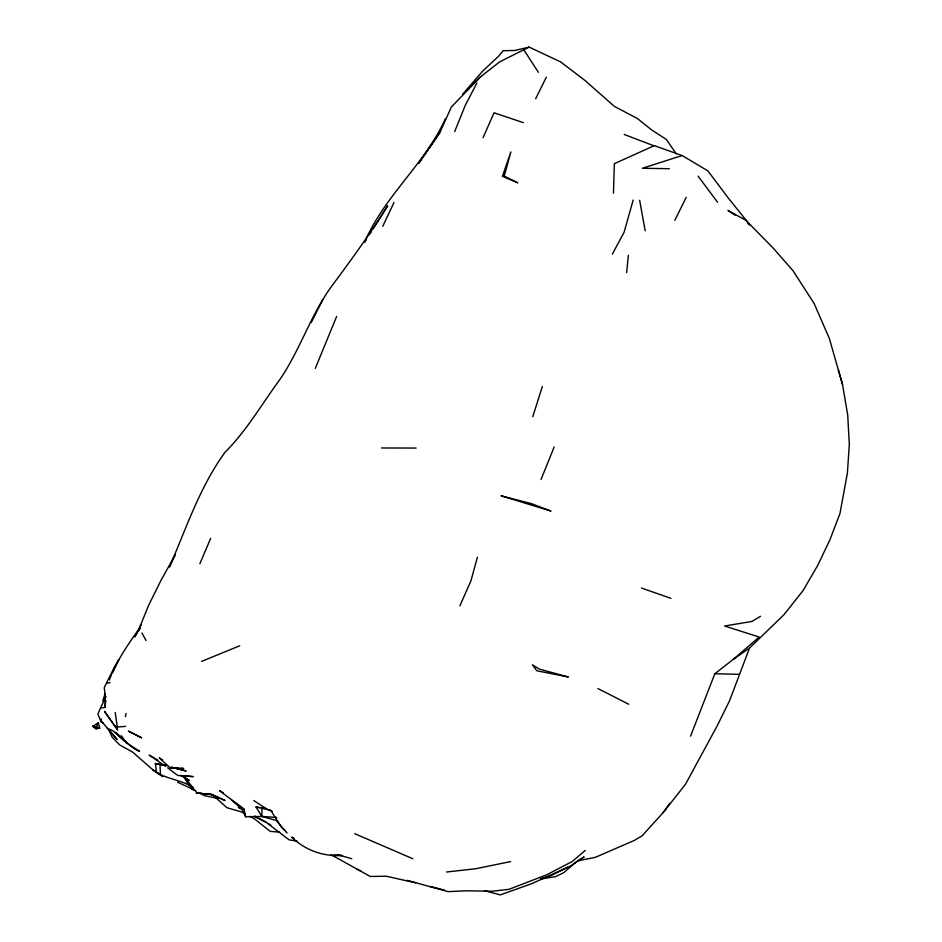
<?xml version="1.0" encoding="UTF-8"?>
<svg xmlns="http://www.w3.org/2000/svg" width="942" height="942" viewBox="0 0 942 942"><rect width="100%" height="100%" fill="white"/><g stroke="black" fill="none" stroke-linecap="round" stroke-linejoin="round"><path stroke-width="1.41" d="M287.086 832.999L276.194 820.435L261.829 816.443L261.982 807.753L264.843 807.895M613.466 193.204L614.361 163.684L653.948 145.81L624.216 134.471M103.29 723.173L101.065 721.737L97.886 714.083L100.535 708.007L104.892 707.466L105.363 697.469L104.268 687.695C114.194 666.701 125.745 646.601 139.805 628.161M101.065 721.737L101.3 718.899M626.666 272.603L628.361 255.27M104.892 707.466L105.881 700.624M125.474 716.697L126.016 713.53M504.217 176.166L510.858 151.945L502.463 176.284L517.794 182.842L504.217 176.166L502.463 176.284M477.441 557.134L470.882 581.002L459.896 605.777M633.177 200.034L624.087 232.274L612.359 254.116M102.784 700.895L104.974 693.877M532.783 416.717L542.368 386.444M760.547 616.28L751.857 621.461L724.598 626.018L759.146 637.028L733.571 659.153L714.837 673.742L690.557 736.173M554.167 446.979L541.038 479.49M735.302 215.294L727.978 210.49L745.723 220.157L772.723 247.605L792.94 270.625L814.053 303.348L829.36 338.496L842.56 384.677L847.718 415.092L849.307 444.553L847.4 473.061L839.923 513.673L829.831 539.978L817.562 565.695L802.925 590.775L783.956 614.69L749.526 648.025L729.591 700.707L716.933 726.317L685.482 784.274L663.25 812.522L642.079 835.837L634.39 840.394L595.556 857.267L577.375 860.988L584.122 856.961L570.063 866.181L550.446 875.801L540.602 878.709M109.413 679.924L113.935 668.078L118.692 659.741L112.934 672.388M315.276 368.44L336.624 316.477M454.68 131.621L465.277 105.363L476.876 83.049M199.869 563.763L210.678 538.329M483.081 137.709L494.02 112.781L523.387 122.648M439.737 132.763L418.613 163.402L439.737 132.763L451.43 106.893L480.608 76.773L499.684 61.842L529.133 47.1L559.63 61.454M382.782 226.28L394.003 202.483M169.619 566.613C186.422 527.779 199.869 486.826 225.067 452.231C246.616 430.741 261.664 404.318 279.633 379.862C299.933 350.4 310.436 315.488 331.49 286.427C351.095 260.228 370.218 233.592 387.645 205.803L373.079 228.871M169.454 566.943L175.177 554.885L161.117 580.119L148.447 605.73L138.18 631.069L139.757 628.856M100.535 708.007L106.057 696.432M96.355 726.777L99.722 728.178L96.779 728.46L92.693 726.282L96.355 726.777L98.321 722.773L99.722 728.178L95.896 728.743L92.693 726.282L98.321 722.773M535.68 98.722L546.348 77.103M674.802 220.357L686.212 197.337M311.272 322.47L322.753 299.674M141.43 624.24L134.718 636.933L139.934 628.314M445.354 118.845C424.901 164.144 384.112 196.242 364.636 242.224L366.167 239.786M369.24 234.935L371.537 231.296M663.25 812.522L669.797 803.232M480.608 76.773L462.487 94.436L482.857 70.909L498.565 56.249L503.181 50.703L514.756 50.479L529.133 47.1M576.316 861.895L563.622 872.739L555.721 876.566L540.684 879.039M585.217 850.449L572.289 861.483L546.843 874.741L508.927 889.342L492.171 891.226L465.678 890.791L447.992 891.65L407.285 880.346M733.571 659.153L749.526 648.025M568.026 867.123L532.089 883.525L500.296 894.9L484.482 890.72M201.541 661.425L239.715 645.776M162.778 760.112L159.233 757.863L170.055 767.706L178.238 767.954M95.896 728.743L96.779 728.46M747.512 223.301L749.95 224.903L728.672 198.538L707.913 170.902L682.161 155.548L642.385 168.265L669.35 168.7M107.388 683.233L110.073 682.467M510.588 861.589L475.686 868.759L446.449 872.009M114.63 725.858L117.738 730.062L104.527 711.375L114.63 725.858L117.279 727.036L125.604 726.376M245.685 816.796L244.002 809.107L232.05 800.406L241.776 809.107L245.685 816.796L261.829 816.443L276.665 817.456M381.498 447.98L416.152 448.062M714.837 673.742L739.364 674.319M170.055 767.706L183.69 768.519L180.958 768.236M333.786 854.889L341.922 855.513C323.377 856.655 304.914 850.261 291.702 837.085L294.034 838.227M279.656 832.163L270.201 831.35L254.47 818.869L249.689 816.325M184.809 775.772L193.216 776.644L177.708 775.431L167.617 767.801M244.908 813.77L241.317 811.863L226.998 807.741L212.362 794.671L196.242 792.87L212.362 794.671L225.114 800.535L211.561 794.53L217.437 797.827M193.063 787.465C182.006 780.153 167.876 779.317 156.549 772.44L155.371 763.526L166.793 765.634M261.829 816.443L256.036 807.023L259.603 807.459M297.06 841.076L289.112 839.852L266.456 822.554L255.141 816.113M206.769 793.611L212.362 794.671M155.371 763.526L166.157 765.599M218.12 798.486L204.697 795.719L198.691 792.611M256.036 807.023L270.719 810.25L281.67 827.571L284.743 830.361M415.599 882.842L386.302 876.225L370.218 876.46L331.078 854.688M430.117 886.481L444.636 890.108M337.495 854.582L351.79 858.751M641.467 588.032L670.939 598.347M682.161 155.548L654.207 145.598M195.512 790.515L177.532 782.19M354.734 833.682L412.808 858.739M272.426 811.486L266.468 808.872L253.845 800.582M238.255 807.553L241.776 809.107M357.124 869.313L361.151 871.22M254.128 816.302L266.598 822.472M157.867 760.17L149.177 755.095L165.474 766.164M597.923 688.543L628.761 704.275M191.485 788.878L196.289 791.362M223.172 792.622L219.498 790.691L244.002 809.107M107.223 728.413C120.788 732.523 126.44 746.17 139.534 751.292L127.464 743.556L115.159 732.546L126.805 743.238L125.239 741.095M180.605 775.337L189.201 780.412L182.371 775.796M560.337 61.701L584.77 80.294L614.337 106.364L637.428 118.527L651.805 130.055L666.347 139.416L676.25 153.876M268.541 823.602L270.801 825.18M162.719 776.738L152.675 769.649L132.775 752.222L119.74 744.957L112.345 737.456L109.331 731.192M156.549 772.44L152.675 769.649L160.458 774.665L160.022 764.833M194.04 789.314L188.424 784.568L183.49 776.196M108.766 729.697L117.126 739.529L101.1 720.83M698.104 176.154L717.557 202.236M186.045 778.598L193.181 788.289M121.33 735.726L123.673 738.952M523.67 49.526L538.377 72.287M141.959 633.012L146.045 640.525M838.368 369.959L842.56 384.677M639.63 200.257L645.188 230.79M115.242 712.517L117.279 727.036M568.12 676.933L536.846 670.798L532.454 664.817L539.271 669.091L568.12 676.933M185.915 770.909L171.409 767.247L185.915 770.909M531.182 503.57L501.05 495.786L551.011 511.094L531.182 503.57M129.219 731.498L128.477 731.133L141.747 737.857L129.219 731.498"/></g></svg>
